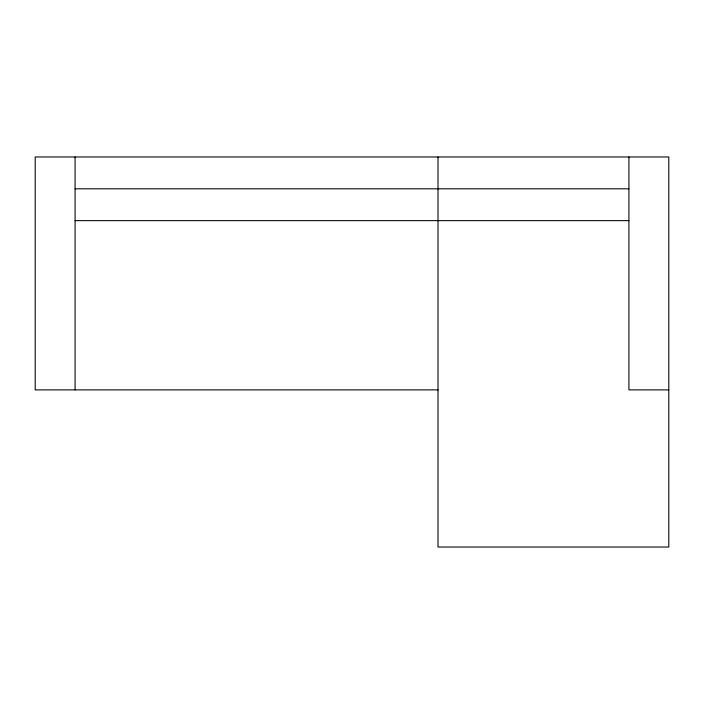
<?xml version="1.0" encoding="UTF-8"?>
<svg xmlns="http://www.w3.org/2000/svg" width="704" height="704" viewBox="0 0 704 704"><rect width="100%" height="100%" fill="white"/><g stroke="black" fill="none" stroke-linecap="round" stroke-linejoin="round"><path stroke-width="1.06" d="M75.082 188.813L628.918 188.813M75.082 220.642L628.918 220.642M438.011 389.884L35.2 389.884L35.2 156.974L668.8 156.974L668.8 547.026L438.011 547.026L438.011 156.974M668.8 389.884L628.918 389.884L628.918 156.974M75.082 156.974L75.082 389.884"/></g></svg>
